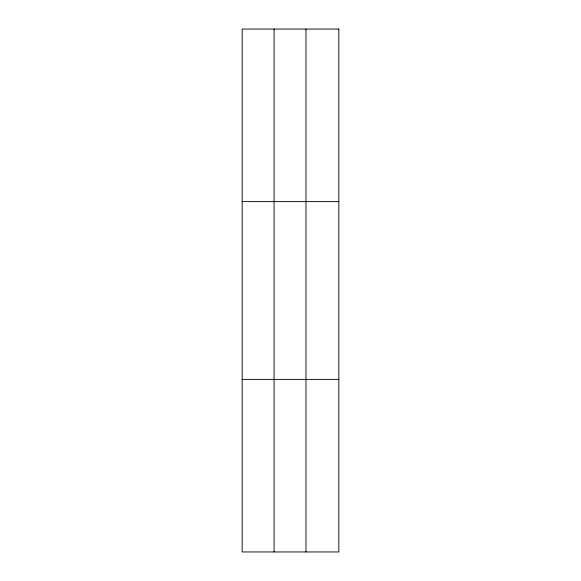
<?xml version="1.0" encoding="UTF-8"?>
<svg xmlns="http://www.w3.org/2000/svg" width="581" height="581" viewBox="0 0 581 581"><rect width="100%" height="100%" fill="white"/><g stroke="black" fill="none" stroke-linecap="round" stroke-linejoin="round"><path stroke-width="0.87" d="M274.072 29.05L274.072 551.95M305.962 29.05L305.962 551.95M242.175 201.607L338.825 201.607M242.175 379.393L338.825 379.393M338.825 29.05L338.825 551.95L242.175 551.95L242.175 29.05L338.825 29.05"/></g></svg>
